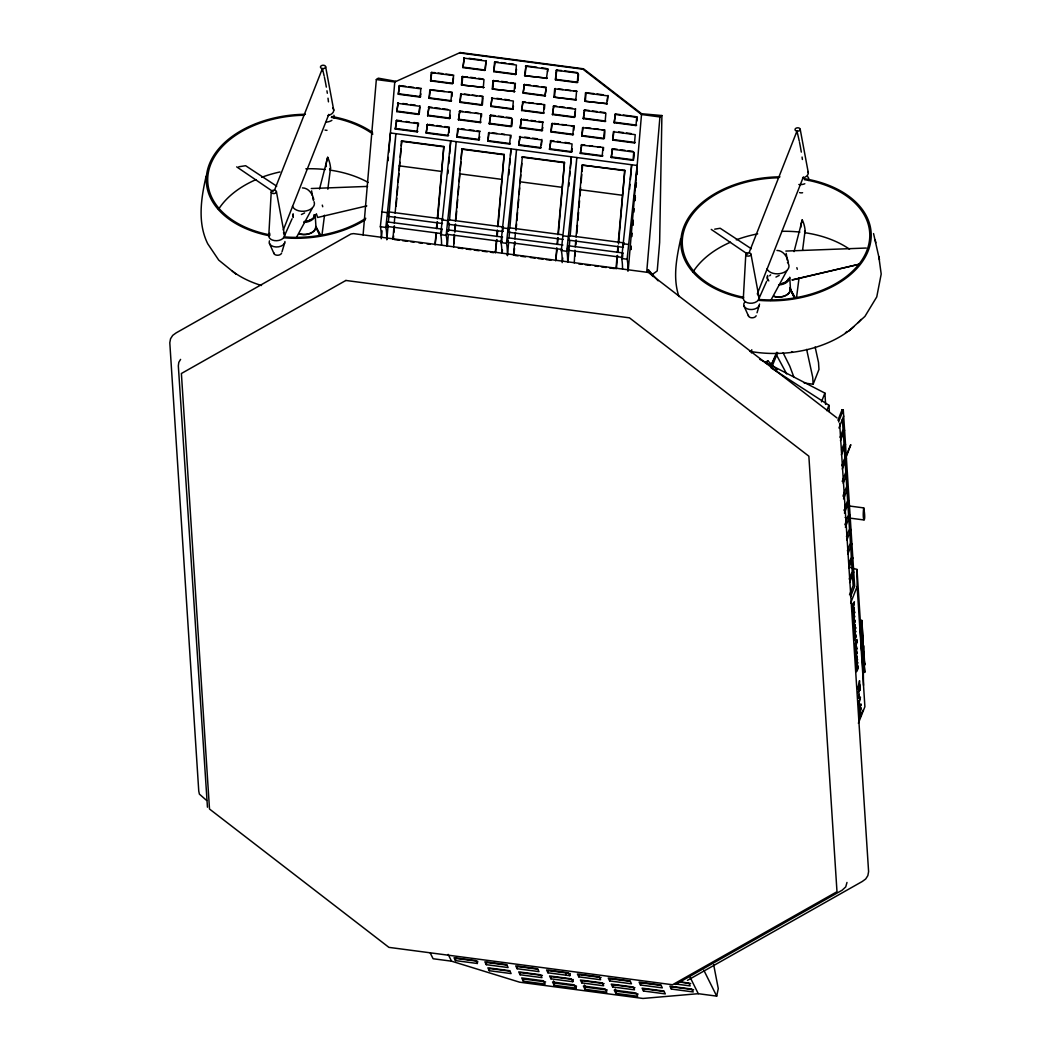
<?xml version="1.0" encoding="UTF-8"?>
<svg xmlns="http://www.w3.org/2000/svg" width="1051" height="1051" viewBox="0 0 1051 1051"><rect width="100%" height="100%" fill="white"/><g stroke="black" fill="none" stroke-linecap="round" stroke-linejoin="round"><path stroke-width="1.5" d="M860.716 620.589L860.06 620.432L860.191 629.024L861.426 647.994L862.083 647.495M861.229 621.088L861.886 620.918M862.056 647.968L861.991 646.588L863.134 646.549M860.782 620.905L861.925 620.852L861.268 621.286L863.186 647.521L861.859 620.313L863.094 639.297M863.62 671.72C866.26 670.157 863.042 673.888 863.672 672.18L862.464 654.287L863.607 654.234L863.541 652.868M628.262 269.897L641.504 114.52L642.476 113.81L661.894 115.544L659.647 242.426L657.217 270.935L652.29 274.456M862.043 647.534L861.36 647.298M863.607 672.036L862.963 672.167L861.662 645.301M509.131 229.565L508.907 227.725L508.264 232.192L563.1 239.418M268.767 235.923L271.224 191.991M743.32 298.471L745.79 254.539M862.083 647.942L863.16 647.245M862.345 644.92C864.776 645.498 863.016 647.258 863.554 652.645M846.988 882.446L845.727 886.899L842.232 890.144L675.504 984.459M396.687 120.248L395.307 129.01L396.687 120.248L401.364 120.865M396.792 111.616L398.119 102.893L396.792 111.616L418.626 114.493L419.953 105.77M398.276 94.235L399.551 85.525L398.276 94.235L420.111 97.112L420.939 93.92M418.285 125.884L418.521 123.125L413.844 122.507M419.388 112.667L419.835 107.149M426.154 133.07L427.521 124.307L426.154 133.07L447.989 135.947L449.355 127.184L444.678 126.567M428.966 106.952L427.639 115.689L428.966 106.952L432.079 107.36M451.891 96.613L452.232 92.475L429.82 90.005L429.123 98.295L430.398 89.598M448.908 132.702L449.25 128.564M427.639 115.689L449.473 118.566L450.34 115.347M457.001 137.142L478.836 140.019L479.545 131.73L457.697 128.853L457.001 137.142L458.367 128.38M459.799 111.012L458.472 119.748L459.799 111.012L462.926 111.432M479.952 96.127L483.079 96.534L460.666 94.064L459.957 102.354L461.244 93.657M478.836 140.019L479.742 136.775M481.411 116.648L481.634 113.889L459.182 111.459M482.961 97.914L482.396 104.811L460.548 101.934M510.812 138.075L511.049 135.316L488.544 132.912L487.835 141.202L489.201 132.439M490.646 115.084L489.319 123.808L490.646 115.084L495.323 115.702M490.804 106.427L492.078 97.73L490.804 106.427L512.638 109.304L513.466 106.125M512.362 119.341L511.798 126.238L489.963 123.361M518.682 145.261L520.048 136.499L518.682 145.261L540.516 148.152L541.882 139.376M520.166 127.88L521.48 119.144L520.166 127.88L542.001 130.758L542.868 127.539M522.925 101.789L521.638 110.486L522.925 101.789L525.631 102.144M541.423 144.893L541.777 140.755M544.418 108.805L544.76 104.666L522.347 102.197M550.895 140.571L549.515 149.334L550.895 140.571L554.008 140.979M573.82 130.232L574.161 126.094L551.709 123.65L551 131.94L552.327 123.217M553.759 105.862L552.484 114.559L553.759 105.862L556.885 106.269M549.515 149.334L571.363 152.211L572.269 148.966M575.37 111.498L574.91 117.003L553.076 114.125M581.729 144.631L580.362 153.393L581.729 144.631L584.855 145.051M601.881 129.746L605.008 130.153L582.556 127.723L581.847 136.013L583.174 127.276M584.606 109.921L583.331 118.618L584.606 109.921L589.283 110.539M603.34 150.267L603.563 147.508L581.072 145.104M604.89 131.533L604.325 138.43L582.477 135.553M612.575 148.703L611.209 157.466L612.575 148.703L617.252 149.321M612.68 140.072L634.528 142.949L635.224 134.659L613.39 131.782L612.68 140.072L614.007 131.349M615.452 113.981L614.165 122.691L615.452 113.981L620.129 114.598M633.845 158.478L634.292 152.96M636.945 120.996L637.287 116.858M631.112 246.341L630.85 249.599L631.191 246.289M631.927 236.541L632.203 233.283M632.873 225.124L633.28 220.224M633.95 212.066L634.226 208.794M634.896 200.636L635.303 195.736M635.986 187.577L636.394 182.677M637.064 174.519L637.34 171.247M363.094 234.938L376.337 79.561L378.294 78.168L395.741 81.295L394.769 81.991L376.337 79.561M381.224 238.761A27.287 6.07 -82.5 0 0 380.357 226.701L390.42 132.965L637.156 165.48L627.092 259.229A27.287 6.07 -82.5 0 1 627.959 271.289M381.526 237.381L382.078 230.852M388.055 160.698L388.331 157.44M388.752 152.54L394.769 81.991L460.18 52.55L583.541 68.814L642.069 114.112M386.702 239.483A27.287 6.07 -82.5 0 0 385.835 227.423L395.899 133.687L388.397 221.787M386.86 239.733L388.108 225.045M392.89 239.378L393.994 226.307M394.27 223.035L394.834 216.506M395.11 213.235L401.692 140.926L443.85 146.483L437.728 218.45M393.324 239.063L393.6 235.792M393.889 232.521L394.44 225.978M396.109 206.351L396.805 198.166M397.094 194.895L397.79 186.723M398.211 181.81L398.907 173.638M399.183 170.367L399.879 162.182M400.3 157.282L400.996 149.097M401.272 145.826L401.692 140.926M395.307 129.01L417.155 131.887L417.851 123.598L396.017 120.72M420.111 97.112L420.82 88.823L398.986 85.946M453.704 75.094L452.429 83.791L430.595 80.901L431.304 72.611L434.983 72.624M430.595 80.901L431.869 72.217M436.02 233.493L435.048 244.936L436.467 233.164M436.441 228.593L437.006 222.063M437.282 218.792L443.85 146.483M436.888 228.264L437.439 221.722M449.473 118.566L450.183 110.276L428.348 107.399M429.123 98.295L450.958 101.172L451.654 92.882M453.467 77.853L452.994 83.384L431.16 80.507M441.565 245.093A27.287 6.07 -82.5 0 0 440.671 234.649L450.734 140.913L449.618 153.958M447.962 173.546L448.238 170.275M448.79 163.759L449.342 157.23M447.043 245.816A27.287 6.07 -82.5 0 0 446.15 235.371L456.213 141.635L449.539 219.948M447.319 246.052L448.291 234.636M448.567 231.365L449.263 223.206M461.442 84.973L483.841 87.443L461.442 84.973L462.151 76.684L467.393 76.894M462.926 67.579L464.292 57.687L462.926 67.579L484.761 70.456L486.127 60.577L485.457 68.473M462.006 84.566L462.716 76.276M454.308 234.255L453.638 247.011M454.597 230.984L455.149 224.454M455.425 221.183L462.006 148.874L504.165 154.431L498.043 226.399M453.914 243.74L454.623 235.569M454.899 232.297L455.595 224.113M456.016 219.199L456.712 211.028M456.988 207.756L457.684 199.572M458.105 194.671L458.801 186.487M459.221 181.587L459.773 175.044M460.193 170.131L460.89 161.959M461.166 158.688L462.006 148.874M458.472 119.748L480.32 122.625L481.016 114.336M482.501 96.942L481.792 105.245L459.957 102.354M483.276 87.85L483.985 79.561L462.151 76.684M492.288 89.033L514.688 91.516L492.288 89.033L492.985 80.743L498.227 80.966M516.567 69.379L515.594 74.529L493.76 71.652L494.574 62.167L498.253 62.167M492.84 88.639L493.55 80.349M493.76 71.652L495.139 61.759M496.479 239.812L495.363 252.884L496.926 239.483M496.755 236.541L497.32 230.011M497.596 226.74L504.165 154.431M497.202 236.212L497.622 231.312M501.879 253.041A27.287 6.07 -82.5 0 0 500.985 242.61L511.049 148.861L510.497 155.39M487.835 141.202L509.669 144.079L510.379 135.789M512.638 109.304L513.348 101.014L491.513 98.137M514.123 91.91L514.819 83.62L492.985 80.743M515.594 74.529L516.409 65.044L494.574 62.167M514.924 88.744L515.384 83.226M502.155 253.278L502.431 250.02M508.829 174.965L509.249 170.078M509.656 165.178L510.221 158.648M507.331 255.393A27.287 6.07 -82.5 0 0 506.464 243.333L516.527 149.584L509.853 227.896M507.488 255.629L508.605 242.584M509.026 237.684L509.577 231.154M523.122 93.105L524.396 84.408L523.122 93.105L544.957 95.983L545.995 90.044M524.607 75.711L547.006 78.194L524.607 75.711L525.973 65.819L536.89 67.264M525.172 75.304L525.973 65.819M513.519 255.275L514.622 242.203M514.911 238.932L515.463 232.402M515.739 229.131L522.321 156.822L564.479 162.379L558.357 234.347M513.952 254.959L514.517 248.417M514.793 245.146L515.069 241.875M516.041 230.432L516.606 223.889M516.882 220.618L517.578 212.433M517.998 207.52L518.695 199.348M519.115 194.435L519.667 187.893M520.087 182.992L520.784 174.808M521.06 171.536L521.756 163.365M542.001 130.758L542.71 122.468L520.862 119.591M521.638 110.486L543.485 113.363L544.182 105.074M544.957 95.983L546.231 87.286L541.554 86.668M546.441 78.589L547.821 68.696L547.545 71.862M553.969 97.165L576.368 99.648L575.803 100.042L553.969 97.165L554.678 88.875L577.078 91.345L573.951 90.938M556.255 70.286L578.089 73.163L577.288 82.661L555.453 79.784L556.255 70.286L561.497 70.509M554.534 96.758L555.23 88.468M555.453 79.784L556.82 69.892M556.794 247.76L555.677 260.832L557.096 249.074M557.069 244.489L557.634 237.96M557.91 234.688L564.479 162.379M557.516 244.16L558.068 237.618M562.18 262.619A27.287 6.07 -82.5 0 0 561.3 250.558L571.363 156.809L570.391 168.226M571.363 152.211L572.059 143.921L550.225 141.044M551 131.94L572.834 134.817L573.544 126.527M575.606 108.739L574.319 117.436L552.484 114.559M575.803 100.042L576.513 91.752M562.469 261.226L562.745 257.968M568.867 186.185L569.143 182.913M569.695 176.384L570.115 171.497M577.984 80.677L578.523 74.345M567.671 261.712A27.287 6.07 -82.5 0 0 566.778 251.281L576.841 157.532L570.168 235.844M567.947 261.949L569.747 240.745M584.803 101.238L607.215 103.707L584.803 101.238L585.512 92.935L593.881 93.565M585.368 100.83L586.077 92.541M574.936 250.151L574.266 262.908M575.225 246.88L575.777 240.351M576.053 237.079L582.188 165.086L624.793 170.328L618.527 243.937M574.831 256.365L575.252 251.465M575.803 244.922L576.224 240.009M576.776 233.467L577.472 225.295M577.892 220.382L578.589 212.21M579.009 207.297L579.561 200.754M579.981 195.854L580.678 187.669M581.098 182.756L581.794 174.584M582.07 171.313L582.635 164.771M580.362 153.393L602.197 156.271L602.906 147.981M604.391 130.6L603.681 138.89L581.847 136.013M583.331 118.618L605.166 121.496L605.875 113.206L584.028 110.329M606.65 104.115L607.912 95.418L607.439 100.949M615.991 268.78L617.108 255.708M617.384 252.437L617.949 245.908M618.224 242.636L624.793 170.328M616.438 268.465L617.554 255.38M617.83 252.109L618.251 247.208M622.52 268.938A27.287 6.07 -82.5 0 0 621.614 258.507L631.677 164.757L630.429 179.445M629.588 189.233L630.009 184.345M614.165 122.691L636 125.568L636.709 117.278L614.874 114.388M633.004 225.019L633.28 221.748M635.093 200.491L635.369 197.22M646.693 272.314L659.936 116.95L661.894 115.544M751.452 352.939L751.767 349.733M327.702 157.295A44.904 32.673 21.5 0 1 330.553 168.094L329.554 169.356M794.07 251.623L802.268 219.843A44.904 32.673 21.5 0 1 805.119 230.642L804.54 231.706M322.013 234.754L324.509 215.245M327.833 189.219L330.539 168.081M796.566 297.302L799.062 277.792M802.596 250.151L805.092 230.629M501.879 238.551L501.813 241.415M206.141 176.108C201.122 198.114 197.273 222.628 207.73 243.779L218.726 260.109L236.252 274.324M680.693 238.656C676.699 257.534 672.535 277.635 678.946 296.553M455.451 960.601L455.911 958.407L477.745 961.284L477.299 963.478L455.451 960.601L454.032 957.737L475.867 960.614L477.299 963.478M486.298 964.673L484.866 961.796L506.713 964.673L508.132 967.551L486.298 964.673L486.758 962.466L507.029 965.133M489.293 970.704L487.861 967.826L509.709 970.704L511.128 973.581L489.293 970.704L489.74 968.523L510.024 971.203M517.145 968.733L515.713 965.856L537.547 968.746L538.979 971.61L517.145 968.733L517.604 966.526L537.876 969.206M520.14 974.763L518.708 971.886L540.542 974.763L541.974 977.64L520.14 974.763L520.587 972.595L542.421 975.473M523.332 981.2L521.703 977.916L543.538 980.793L545.167 984.091L523.332 981.2L523.779 979.033L545.627 981.91M570.273 973.476L569.826 975.683L547.978 972.806L548.438 970.598L568.919 973.292M573.268 979.532L572.808 981.713L550.974 978.823L551.42 976.655L571.705 979.335M576.46 985.983L576.014 988.15L554.179 985.273L554.626 983.105L553.535 980.911M565.753 975.144L566.213 972.937M578.825 976.865L577.393 973.988L599.241 976.865L600.66 979.742L578.825 976.865L579.285 974.658L601.119 977.535M581.82 982.895L580.388 980.018L602.223 982.895L603.655 985.772L581.82 982.895L582.267 980.728L604.102 983.605M585.013 989.333L583.384 986.048L605.218 988.925L606.861 992.21L585.013 989.333L585.473 987.165L584.382 984.971M609.672 980.925L608.24 978.061L630.075 980.938L631.506 983.815L609.672 980.925L610.119 978.731L630.403 981.398M612.654 986.955L611.235 984.091L633.07 986.968L634.502 989.832L612.654 986.955L613.114 984.787L634.949 987.664M615.86 993.405L614.231 990.108L636.065 992.985L637.694 996.282L615.86 993.405L616.306 991.224L615.216 989.044M640.506 984.997L639.087 982.12L660.921 984.997L662.34 987.874L640.506 984.997L640.965 982.79L661.237 985.457M643.501 991.027L642.069 988.15L663.917 991.027L665.336 993.904L643.501 991.027L643.948 988.846L664.232 991.527M671.353 989.057L669.921 986.193L691.755 989.07L693.187 991.934L671.353 989.057L671.812 986.85L693.647 989.74M430.24 952.994L433.104 958.748L451.536 961.179L519.614 982.186L642.989 998.45L698.271 993.694L716.703 996.125L718.267 988.557L713.655 964.634M388.345 214.824L387.635 216.296L388.279 211.829L443.115 219.055L442.55 220.001M502.864 227.949L502.93 231.443M508.106 240.797L507.41 242.269L508.053 237.802L562.889 245.028M319.504 189.075L327.702 157.295A44.904 32.673 21.5 0 0 326.441 162.314M282.023 251.714L284.703 242.86M757.035 312.778L759.256 305.407M387.359 225.426L386.781 226.372L387.425 221.906L442.261 229.131M448.527 223.298L447.949 224.244L448.593 219.777L503.429 227.003M569.156 239.194L568.578 240.14L569.222 235.674L624.071 242.899M622.77 253.488L622.56 257.442L567.724 250.217L567.501 248.378L568.368 245.75L623.204 252.976M771.789 363.804L776.689 352.348M844.951 460.193L850.798 444.875M274.495 190.218L322.394 68.604A383.47 279.08 21.5 0 1 324.142 76.014M283.31 229.919L328.818 114.388M647.35 272.406L648.375 269.818L658.071 280.775M749.048 252.766L796.96 131.152A383.47 279.08 21.5 0 1 799.233 141.031M757.272 293.978L803.371 176.936M766.599 363.672L767.769 360.729L777.136 369.873M772.078 366.523L777.595 352.492M804.186 383.024L813.159 384.206L818.965 369.453L818.519 362.464L815.142 347.014M821.448 401.863L824.89 393.113L759.794 359.363M826.809 410.652L828.937 405.266L771.132 367.903M837.923 420.255L842.048 409.785L843.283 409.943L854.66 586.208L850.535 596.679M838.567 421.924L843.283 409.943M838.961 428.02L843.677 416.038M840.064 437.308L843.06 429.701L842.39 419.428M843.362 430.056L843.979 443.89L841.575 449.959M840.458 440.697L844.584 430.227M841.378 454.886L845.503 444.402L844.032 444.849L844.886 458.065L841.89 465.672M842.298 469.061L846.423 458.591L844.951 459.024L845.805 472.241L842.219 481.371L843.441 481.529M845.871 473.213L847.329 472.766L843.204 483.237M846.778 487.388L848.249 486.941L843.533 498.923M844.649 508.211L847.632 500.604L846.883 488.86M844.452 513.098L849.169 501.13M845.556 522.386L848.551 514.793L847.697 501.577M845.372 527.274L850.088 515.305M846.475 536.562L849.471 528.968L848.617 515.752M849.773 529.323L850.377 543.144L847.395 550.75M846.87 539.964L850.995 529.481M850.679 543.498L851.297 557.332L848.906 563.402M847.789 554.14L851.914 543.669M848.709 568.315L852.834 557.845L851.363 558.291L852.216 571.508L849.221 579.101M849.615 582.504L853.74 572.02L852.282 572.467L853.136 585.683L849.536 594.8L850.771 594.971M850.653 602.998L857.143 586.537L856.999 569.458L849.405 567.172M860.033 717.505L862.884 710.279M858.378 723.259L864.894 706.706L857.143 586.537M842.613 464.581L850.627 444.823M284.729 235.227L292.099 218.739M758.625 299.272L766.665 281.287M441.985 229.328L441.367 232.81M447.529 233.808C446.32 234.964 446.754 230.405 447.739 229.854L502.575 237.079M623.782 243.109L623.177 246.578M772.235 362.818L776.571 355.093L786.713 373.972M296.185 237.933L312.2 208.348M770.751 300.481L786.765 270.895M180.588 359.389L178.801 362.345L178.328 365.866L207.454 807.194M863.699 507.896C861.781 523.516 866.694 523.713 863.699 507.896L844.689 505.386M769.66 275.782L770.646 274.85M848.761 331.065L864.947 316.377L876.757 296.907L881.198 274.048L878.82 256.589M765.259 362.766L767.769 360.729M460.18 52.55L459.615 52.957L582.977 69.208L641.504 114.52L659.936 116.95M450.958 101.172L451.549 100.751L429.714 97.874M417.155 131.887L417.838 131.401L395.991 128.524M480.32 122.625L480.951 122.166L459.116 119.288M543.485 113.363L544.076 112.943L522.242 110.066M509.669 144.079L510.352 143.593L488.518 140.716M572.834 134.817L573.478 134.37L551.644 131.493M605.166 121.496L605.757 121.075L583.922 118.198M636 125.568L636.604 125.135L614.756 122.258M602.197 156.271L602.88 155.784L581.045 152.907M634.528 142.949L635.159 142.489L613.324 139.612M687.433 980.373L862.267 881.487L865.696 878.991L867.85 875.628L868.599 871.634L839.644 423.29M304.632 212.906L301.414 214.522M779.185 275.454L775.966 277.07M316.338 213.747L317.665 217.465L366.799 205.891M858.785 264.34L792.047 279.855M858.838 264.3L792.375 279.986M447.095 234.32L501.931 241.546M714.719 229.171L720.185 228.264L751.281 248.732M238.761 166.767L245.619 165.716L276.715 186.185M861.859 620.681C858.93 618.159 862.319 624.82 860.769 627.171L861.912 627.119L861.965 628.262M860.112 626.895L860.808 628.748M860.808 627.828L861.938 627.683M861.991 628.748L860.861 629.418L861.965 628.38M860.23 629.694L860.822 628.997M861.925 638.482L863.081 639.061M862.49 643.475L863.121 640.243M862.004 640.742L863.121 639.928M863.554 652.435C860.651 654.116 860.822 643.619 863.462 645.55M861.991 647.009L863.134 646.956M861.728 651.765L863.515 651.988L863.554 652.763M862.451 653.775L863.607 653.867L864.789 672.39L863.37 657.217M861.833 654.563L862.424 653.302M863.528 663.102L863.633 665.9M863.397 654.142L864.684 663.812M863.633 672.351L862.963 672.167M311.28 188.523L367.574 186.408M785.846 251.071L866.274 248.036M302.412 187.893C308.666 187.879 312.791 194.277 313.829 199.821M776.965 250.44C783.218 250.427 787.357 256.825 788.381 262.369M468.969 58.304L481.45 59.96M501.38 62.574L506.056 63.191M509.17 63.612L513.847 64.229M541.58 67.881L546.257 68.499M564.623 70.916L577.091 72.558M463.727 58.094L485.562 60.971M525.408 66.226L547.256 69.103M463.491 67.185L485.326 70.062M494.325 71.245L516.159 74.122M556.005 79.377L577.853 82.254M438.109 73.031L442.786 73.649M445.913 74.069L452.14 74.884M470.506 77.301L475.183 77.919M478.31 78.339L482.987 78.956M501.353 81.374L507.594 82.188M510.707 82.609L513.834 83.016M525.96 84.619L530.637 85.236M533.75 85.643L538.427 86.261M558.357 88.888L563.034 89.506M566.161 89.913L570.838 90.531M596.994 93.973L603.235 94.8M431.304 72.611L453.139 75.488M523.832 84.816L545.666 87.693M585.512 92.935L607.347 95.825M523.687 92.698L545.522 95.575M401.114 85.735L405.791 86.353M408.918 86.76L413.595 87.378M416.708 87.798L421.385 88.415M431.961 89.795L444.428 91.45M449.119 92.068L452.232 92.475M464.358 94.078L469.035 94.695M472.162 95.102L476.839 95.72M496.755 98.347L501.432 98.965M504.559 99.372L509.236 99.99M528.6 102.538L533.448 103.182M536.68 103.602L541.528 104.246M559.999 106.677L564.676 107.294M567.803 107.701L572.48 108.319M592.409 110.946L597.086 111.564M600.2 111.971L604.877 112.588M623.243 115.019L635.724 116.661M553.194 106.269L575.028 109.146M398.868 93.802L420.702 96.679M491.395 106.006L513.23 108.884M402.796 103.51L407.473 104.115M410.599 104.535L415.276 105.153M435.193 107.78L439.883 108.398M442.996 108.805L447.673 109.422M466.04 111.84L470.717 112.457M475.394 113.074L478.52 113.482M498.437 116.109L503.127 116.727M506.24 117.134L510.917 117.751M523.043 119.354L527.72 119.972M530.847 120.379L535.524 120.996M538.638 121.404L543.328 122.021M553.89 123.414L558.567 124.031M561.681 124.452L566.371 125.056M571.048 125.673L574.161 126.094M586.287 127.683L590.964 128.301M594.091 128.721L598.768 129.339M618.684 131.953L623.374 132.571M626.488 132.991L631.165 133.608M397.501 103.326L419.336 106.204M490.029 115.518L511.863 118.395L511.154 126.698L489.319 123.808M397.436 111.156L419.27 114.047M428.269 115.229L450.117 118.106M520.797 127.421L542.631 130.298M406.041 121.482L409.154 121.89M429.084 124.517L433.761 125.135M436.888 125.542L441.565 126.159M461.481 128.787L464.608 129.194M469.285 129.812L473.962 130.429M477.088 130.836L480.202 131.257M492.328 132.846L497.005 133.464M501.682 134.081L504.808 134.489M524.725 137.116L529.402 137.734M532.529 138.154L537.206 138.771M557.135 141.386L560.249 141.806M564.926 142.424L569.603 143.041M589.532 145.655L592.646 146.076M597.336 146.693L600.449 147.101M620.379 149.728L625.056 150.346M628.17 150.753L632.847 151.37M426.864 124.78L448.698 127.657M519.391 136.972L541.226 139.849M611.905 149.176L633.753 152.053L633.044 160.343L611.209 157.466M426.837 132.584L448.672 135.461M457.684 136.643L479.519 139.52M519.365 144.775L541.199 147.652M550.212 148.848L572.046 151.725M611.892 156.98L633.727 159.857M401.246 141.241L443.417 146.798M461.56 149.189L503.731 154.747M521.874 157.138L564.045 162.695M582.188 165.086L624.36 170.643M399.144 165.835L441.315 171.405M459.458 173.796L501.629 179.353M519.772 181.744L561.943 187.301M580.086 189.692L622.258 195.25M508.907 227.725L562.14 234.741M381.618 211.908L387.096 212.63M441.932 219.856L447.411 220.579M502.247 227.804L507.725 228.527M562.561 235.752L568.039 236.475M622.875 243.701L628.353 244.423M387.635 216.296L442.471 223.521M447.949 224.244L502.785 231.47M568.578 240.14L623.414 247.366M386.781 226.372L441.617 233.598M507.41 242.269L562.246 249.494M380.357 226.701L385.835 227.423M440.671 234.649L446.15 235.371M500.985 242.61L506.464 243.333M561.3 250.558L566.778 251.281M621.614 258.507L627.092 259.229M394.506 239.589L399.367 240.232M402.612 240.666L407.486 241.296M410.718 241.73L413.963 242.164M418.837 242.794L422.082 243.228M426.942 243.871L430.187 244.292M458.065 247.97L462.926 248.614M466.171 249.034L471.032 249.678M474.277 250.112L479.151 250.742M482.396 251.176L487.257 251.82M490.502 252.24L493.747 252.674M515.029 255.472L518.051 255.879M521.073 256.273L525.605 256.878M530.361 257.495L535.104 258.126M538.27 258.546L543.012 259.163M546.178 259.584L550.934 260.214M578.694 263.867L581.939 264.3M585.184 264.721L590.045 265.364M594.905 266.008L598.15 266.428M601.395 266.862L606.269 267.506M609.501 267.926L614.375 268.57M844.36 495.704L843.125 495.546L846.725 486.429L845.963 474.684M843.191 496.506L844.413 496.676M844.045 509.722L845.267 509.893M844.111 510.694L845.332 510.852M845.109 517.473L864.119 519.982M844.965 523.91L846.186 524.068M845.017 524.869L846.252 525.027M679.406 981.805L688.76 983.04L690.192 985.917L674.597 983.854M679.774 982.094L690.691 983.539M554.626 983.105L574.897 985.772M585.473 987.165L607.307 990.042M616.306 991.224L638.141 994.101M791.574 351.586L792.533 351.888M711.251 229.42L747.721 254.224M236.698 166.873L273.155 191.676M836.977 417.93L648.349 272.459L353.543 233.611L350.968 233.992L176.134 332.891L172.706 335.387L170.551 338.737L169.802 342.744L198.757 791.088L199.401 794.122L206.587 800.428M568.368 245.75L568.617 246.538M447.739 229.854L447.989 230.642M388.279 211.829L388.528 212.617M648.375 269.818L652.868 276.439M795.252 297.578L790.26 289.406L793.663 296.513M299.364 233.716A10.957 7.107 -3.7 0 0 315.707 226.858L320.7 235.03M783.1 352.834L789.787 366.182L793.728 376.718M703.828 970.218L716.703 996.125M690.165 977.391L698.271 993.694M569.826 975.683L568.394 972.806L546.559 969.928L547.978 972.806M572.808 981.713L571.389 978.836L549.555 975.959L550.974 978.823M576.014 988.15L574.385 984.866L552.537 981.989L554.179 985.273M448.16 954.374L451.536 961.179M315.707 226.858L319.78 235.398M794.517 297.683L789.866 287.593A10.957 7.107 -3.7 0 1 786.043 295.239A10.957 7.107 -3.7 0 1 773.93 296.264M315.97 226.477L319.964 235.135M744.016 306.051L748.509 316.049M269.45 243.504L273.956 253.501M873.552 233.572L879.49 259.768M796.855 267.663L797.289 269.306M322.289 205.116L322.723 206.758M806.629 349.405L812.712 377.23L813.159 384.206M875.168 239.681L875.825 242.781M312.804 197.838L313.251 200.176M800.218 129.378A2.601 1.695 -3.7 0 1 796.33 131.007A2.601 1.695 -3.7 0 1 796.29 128.077A2.601 1.695 -3.7 0 1 800.218 129.378L808.324 172.863M750.992 254.316A2.601 1.695 -3.7 0 1 747.103 255.945A2.601 1.695 -3.7 0 1 747.077 253.015A2.601 1.695 -3.7 0 1 750.992 254.316L759.111 297.801M325.652 66.83A2.601 1.695 -3.7 0 1 321.764 68.46A2.601 1.695 -3.7 0 1 321.724 65.53A2.601 1.695 -3.7 0 1 325.652 66.83L333.758 110.316M276.439 191.768A2.601 1.695 -3.7 0 1 272.551 193.397A2.601 1.695 -3.7 0 1 272.511 190.467A2.601 1.695 -3.7 0 1 276.439 191.768L284.545 235.253M787.37 260.385L786.187 253.396M312.383 195.512L311.621 190.848M860.152 620.655L860.06 620.432M863.528 645.721L864.697 664.048M862.976 647.758L863.186 650.95M861.255 624.386L862.083 637.116M862.49 647.363L862.7 650.569M861.084 629.181L861.597 637.129M863.199 661.999L863.607 668.37M856.999 569.458L860.257 619.972M860.861 629.037L862.24 650.648M860.664 628.656L861.084 635.054M861.754 645.524L862.07 650.319M842.048 409.785L842.245 412.833M828.937 405.266L829.357 411.808M824.89 393.113L825.626 404.438M790.51 289.406L789.721 277.228A11.206 7.265 -3.7 0 1 778.62 284.966M862.411 638.85L862.464 640.269M864.014 663.72L864.067 665.138M863.541 663.536L864.684 663.93M862.451 653.669L862.451 654.326M864.697 663.864C865.459 665.27 863.475 666.544 863.594 664.718M862.424 653.867L862.398 653.091M860.769 627.723L860.756 627.053M862.411 652.921L862.359 651.922M863.331 672.627L863.515 685.344M283.468 232.731A7.896 5.124 -3.7 0 1 276.715 240.718A7.896 5.124 -3.7 0 1 269.792 233.309M284.952 241.52A7.896 5.124 -3.7 0 1 276.085 246.985A7.896 5.124 -3.7 0 1 269.424 240.85M281.576 253.186A3.954 2.562 -3.7 0 1 277.28 255.248A3.954 2.562 -3.7 0 1 273.812 252.844M324.417 77.248A383.47 279.08 21.5 0 1 326.336 87.115M326.953 90.806A383.47 279.08 21.5 0 1 327.321 93.263M328.004 98.177A383.47 279.08 21.5 0 1 328.451 101.855M322.092 70.956A383.47 279.08 21.5 0 1 322.394 68.604M332.681 107.793A7.896 5.124 -3.7 0 1 327.965 115.518M333.89 115.268A7.896 5.124 -3.7 0 1 333.916 117.922M331.893 120.313A7.896 5.124 -3.7 0 1 326.336 122.047M327.006 130.298A3.954 2.562 -3.7 0 1 325.022 130.048M758.021 295.278A7.896 5.124 -3.7 0 1 752.306 303.174A7.896 5.124 -3.7 0 1 743.582 297.131M759.518 304.067A7.896 5.124 -3.7 0 1 749.639 309.441A7.896 5.124 -3.7 0 1 744.752 302.123M756.142 315.734A3.954 2.562 -3.7 0 1 751.833 317.796A3.954 2.562 -3.7 0 1 748.378 315.392M808.035 171.549A7.896 5.124 -3.7 0 1 802.53 178.066M807.641 176.607A7.896 5.124 -3.7 0 1 808.469 180.47M804.83 183.741A7.896 5.124 -3.7 0 1 798.852 184.503M802.583 192.727A3.954 2.562 -3.7 0 1 799.588 192.596M799.496 142.266A383.47 279.08 21.5 0 1 801.309 152.119M802.071 157.046A383.47 279.08 21.5 0 1 802.399 159.502M796.658 133.503A383.47 279.08 21.5 0 1 796.96 131.152M847.014 331.446A2.286 1.274 -58.9 0 1 845.464 332.536M800.757 227.436A44.904 32.673 21.5 0 1 802.281 219.843M326.178 166.636A44.904 32.673 21.5 0 1 326.322 163.168M861.045 319.425A93.881 60.919 -3.7 0 1 858.115 322.67M853.727 326.861A93.881 60.919 -3.7 0 1 749.639 351.31M693.016 271.999A93.881 60.919 -3.7 0 1 730.511 242.19M736.278 239.851A93.881 60.919 -3.7 0 1 757.692 233.861M782.036 231.312A93.881 60.919 -3.7 0 1 799.929 232.087M804.646 232.678A93.881 60.919 -3.7 0 1 849.51 249.192M804.317 179.629A93.881 60.919 -3.7 0 1 866.983 250.269A93.881 60.919 -3.7 0 1 758.796 299.43M743.083 297.17A93.881 60.919 -3.7 0 1 684.004 230.563A93.881 60.919 -3.7 0 1 778.581 177.777M804.738 178.736A95.299 61.825 -3.7 0 1 868.297 250.572A95.299 61.825 -3.7 0 1 758.126 300.297M742.597 298.037A95.299 61.825 -3.7 0 1 682.756 230.011A95.299 61.825 -3.7 0 1 779.973 176.831M261.502 285.504A93.881 60.919 -3.7 0 1 232.245 271.066M218.45 209.451A93.881 60.919 -3.7 0 1 255.945 179.642M261.712 177.304A93.881 60.919 -3.7 0 1 279.986 171.957M305.854 168.804A93.881 60.919 -3.7 0 1 325.363 169.539M330.093 170.131A93.881 60.919 -3.7 0 1 368.218 182.454M365.774 218.28A93.881 60.919 -3.7 0 1 284.23 236.882M270.068 234.925A93.881 60.919 -3.7 0 1 209.28 168.554A93.881 60.919 -3.7 0 1 304.028 115.229M331.315 117.357A93.881 60.919 -3.7 0 1 372.842 134.068M365.433 219.738A95.299 61.825 -3.7 0 1 283.56 237.749M269.595 235.805A95.299 61.825 -3.7 0 1 208.032 168.002A95.299 61.825 -3.7 0 1 305.407 114.283M331.761 116.477A95.299 61.825 -3.7 0 1 372.54 132.465M787.462 262.5A11.206 7.265 -3.7 0 1 782.18 273.089A11.206 7.265 -3.7 0 1 767.033 268.885M789.314 278.279A11.206 7.265 -3.7 0 1 781.458 283.757M768.833 280.893A11.206 7.265 -3.7 0 1 767.65 275.428M788.237 278.975A10.024 6.503 -3.7 0 1 781.208 283.875M767.755 280.039A11.206 7.265 -3.7 0 1 767.716 276.268M790.102 287.54A11.206 7.265 -3.7 0 1 786.201 295.357A11.206 7.265 -3.7 0 1 773.799 296.408M314.039 201.661A11.206 7.265 -3.7 0 1 306.235 210.909A11.206 7.265 -3.7 0 1 292.48 206.338M314.748 215.731A11.206 7.265 -3.7 0 1 304.002 221.577M293.137 216.637A11.206 7.265 -3.7 0 1 292.743 214.772M313.999 214.732A10.024 6.503 -3.7 0 1 313.671 216.427M311.109 219.462A10.024 6.503 -3.7 0 1 306.642 221.327M304.054 222.418A11.206 7.265 -3.7 0 0 315.169 214.68L315.957 226.858A11.206 7.265 -3.7 0 1 299.246 233.861M293.19 217.491A11.206 7.265 -3.7 0 1 293.15 213.721M857.104 653.183L856.88 653.958C856.999 647.363 855.343 663.352 855.75 653.683C855.672 660.383 856.683 647.14 857.104 653.183M853.57 622.271C852.703 620.09 854.463 618.369 854.594 615.873L853.57 622.271M855.172 626.738L855.159 627.486L855.159 624.583L854.148 626.251A2.995 0.67 -82.5 0 0 853.846 627.907L853.964 630.587L854.936 625.581L855.172 626.738M855.816 636.683L855.803 637.432L855.698 634.423L854.791 636.21A2.995 0.67 -82.5 0 0 854.489 637.865L854.608 640.532L855.58 635.54L855.816 636.683M857.196 658.084L857.182 658.832L857.077 655.824L856.171 657.598A2.995 0.67 -82.5 0 0 855.869 659.253L855.987 661.933L856.959 656.928L857.196 658.084M855.238 650.832L855.422 653.065L855.895 648.598C856.526 658.044 857.629 638.338 855.238 650.832M856.447 669.448L856.618 671.681L857.09 667.214C857.734 676.621 858.838 657.033 856.447 669.448M856.972 642.095L855.107 648.992L855.724 643.199L854.87 645.38L854.818 644.513L856.841 639.376L856.972 642.095M856.736 641.977L856.145 643.895L856.683 640.782L856.736 641.977M853.097 616.451L853.123 618.277L854.739 611.853L853.097 616.451M854.108 632.085L854.121 633.924L855.75 627.5L854.108 632.085M853.491 619.433C853.491 622.875 854.489 616.976 853.491 619.433M854.332 610.158L852.887 614.69L853.951 609.462L852.703 611.84L852.65 611.025L854.135 607.255L854.332 610.158M856.131 663.339L856.25 666.886L857.747 663.115L857.695 662.301L856.434 664.679L857.511 659.437L856.131 663.339M856.578 648.585L856.223 650.096L856.42 647.639L856.578 648.585M857.774 667.201L857.419 668.712L857.629 666.268L857.774 667.201M853.044 607.084L852.584 610.119L854.41 601.724L852.23 604.443L853.044 607.084M854.056 603.038L853.241 606.296L854.056 603.038M854.975 620.34L853.543 624.938C855.067 621.154 855.146 624.058 854.975 620.34M855.685 631.309L854.253 635.894L855.685 631.309M859.508 680.746L857.682 688.917L859.495 684.332L859.849 685.948L859.508 680.746M859.902 686.815L857.931 692.819L858.851 690.481L859.206 692.083L859.744 688.221L860.125 690.231L859.902 686.815M859.061 694.002L859.101 698.179L859.061 694.002M858.72 701.359L858.72 705.129L860.427 697.023L858.798 702.58L858.72 701.359M859.587 704.406L859.035 709.898L861.058 704.761L861.005 703.999L859.587 704.406M860.677 704.893L859.784 707.178L859.652 705.168L860.677 704.893M859.403 712.066L859.416 715.836L861.111 707.73L859.482 713.287L859.403 712.066M345.858 280.459L181.389 373.499L209.504 809.02L388.923 947.371L672.522 984.748L836.99 891.721L808.863 456.2L629.457 317.836L345.858 280.459"/></g></svg>
